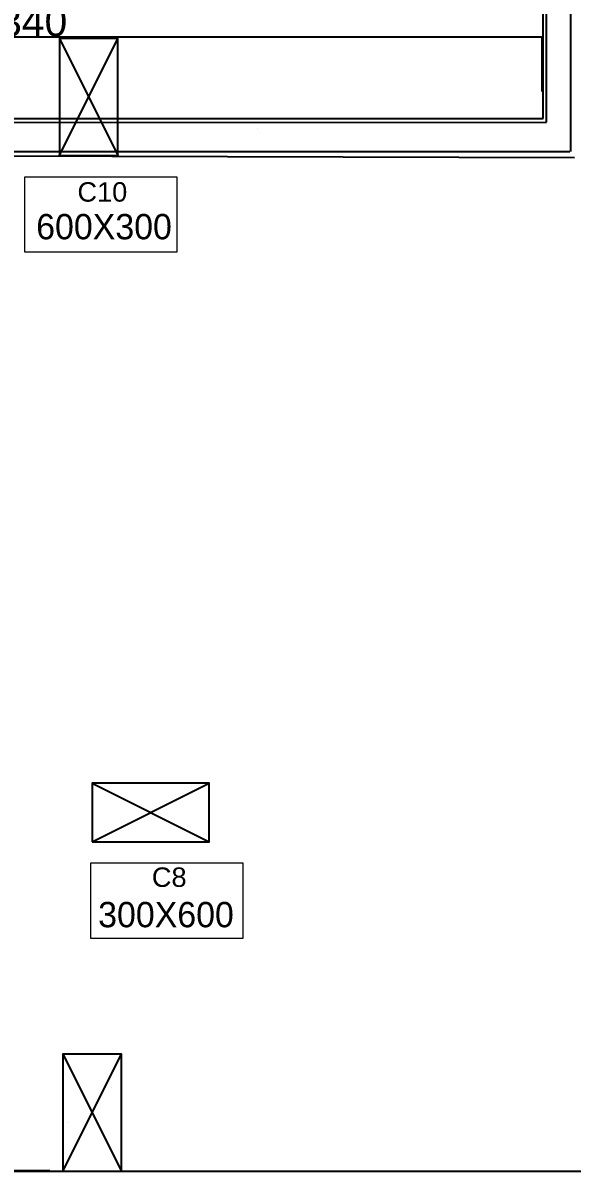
# Model space of a CAD drawing. Header units: millimetres. Extents: x -1932176 to 78768, y -1967 to 1266654.
# Drawn here: x -337630 to -334813, y 475123 to 481013 of the extents above; entities that cross this region are included whole.
import ezdxf

# ---------------------------------------------------------------- set-up
doc = ezdxf.new("R2010")
doc.units = ezdxf.units.MM
doc.linetypes.add('DASHED2', pattern=[9.525, 6.35, -3.175])
doc.layers.add('Layer2', color=7, linetype='Continuous', lineweight=5)
doc.layers.add('text', color=252, linetype='Continuous', lineweight=5)
doc.styles.get("Standard").update_dxf_attribs({"font": 'arial.ttf'})
doc.dimstyles.new('ISO-25', dxfattribs={"dimtxt": 150, "dimasz": 2.5, "dimexe": 1.25, "dimexo": 0.625, "dimtad": 1, "dimtxsty": 'Standard', "dimcen": 2.5, "dimadec": 0, "dimazin": 0, "dimtfac": 1, "dimtmove": 0, "dimatfit": 3, "dimfxl": 1, "dimarcsym": 0})

# ---------------------------------------------------------------- blocks, each defined once
blk = doc.blocks.new('*D125')
at = {"color": 0, "lineweight": -2, "ltscale": 30, "transparency": 16777216}
for p, q in [((-340304.8, 480660.6), (-340304.8, 480943.1)), ((-340302.3, 480941.8), (-334969, 480942)), ((-334966.5, 480660.7), (-334966.5, 480943.2))]:
    blk.add_line(p, q, dxfattribs=at)
at = {"color": 0, "ltscale": 30, "transparency": 16777216}
for points in [[(-340302.3, 480942.2), (-340302.3, 480941.4), (-340304.8, 480941.8)], [(-334969, 480942.4), (-334969, 480941.6), (-334966.5, 480942)]]:
    blk.add_solid(points, dxfattribs=at)
at = {"layer": 'Defpoints', "color": 0, "ltscale": 30, "transparency": 16777216}
for p in [(-334966.5, 480942), (-340304.8, 480660), (-334966.5, 480660.1)]:
    blk.add_point(p, dxfattribs=at)
at = {"color": 0, "ltscale": 30, "transparency": 16777216, "insert": (-337635.6, 481019.2), "char_height": 150, "attachment_point": 5, "rotation": 0.00184}
blk.add_mtext('5340', dxfattribs=at)

msp = doc.modelspace()

# ---------------------------------------------------------------- linework, layer by layer
at = {"transparency": 16777216}
for p, q in [((-334961.45908, 480523.33383), (-334961.50193, 481854.28823)), ((-334943.98834, 480503.33439), (-334944.03146, 481853.40433))]:
    msp.add_line(p, q, dxfattribs=at)
at = {"ltscale": 30}
for p, q in [((-334820.35834, 481828.03421), (-334820.33274, 480353.25366)), ((-340324.73984, 480503.16257), (-334943.98834, 480503.33439)), ((-340304.77044, 480523.16182), (-334961.45908, 480523.33383)), ((-336424.21701, 480469.94282), (-336424.21651, 480469.94282)), ((-340531.18769, 480353.15453), (-334823.76799, 480353.2536)), ((-338335.0694, 480333.15443), (-334801.09585, 480323.64779)), ((-340253.32948, 475122.64587), (-337403.20305, 475122.55512)), ((-337124.71099, 475122.64587), (-329563.34965, 475122.64587))]:
    msp.add_line(p, q, dxfattribs=at)
for p, q in [((-337442.58937, 480932.64627), (-337142.58937, 480332.64627)), ((-337442.58937, 480332.64627), (-337142.58937, 480932.64627)), ((-337274.80928, 476812.25183), (-336674.80928, 477112.25183)), ((-337274.80928, 477112.25183), (-336674.80928, 476812.25183)), ((-337424.71099, 475722.64587), (-337124.71099, 475122.64587)), ((-337424.71099, 475122.64587), (-337124.71099, 475722.64587))]:
    msp.add_line(p, q)
at = {"linetype": 'ByBlock', "transparency": 33554687}
for p, q in [((-337279.81385, 480502.64627), (-337279.80928, 480502.64627)), ((-337442.58937, 480332.64627), (-337142.58937, 480332.64627)), ((-337177.72672, 475552.13775), (-337177.66874, 475552.13775)), ((-337403.29656, 475372.64627), (-337403.30468, 475372.64627)), ((-337423.29656, 475352.64627), (-337423.29655, 475352.63814)), ((-337403.20309, 475122.64587), (-337403.20305, 475122.55512))]:
    msp.add_line(p, q, dxfattribs=at)
at = {"color": 252, "linetype": 'DASHED2', "ltscale": 30}
msp.add_line((-340253.32948, 475122.64587), (-337424.71099, 475125.66646), dxfattribs=at)
for points in [[(-337442.58937, 480332.64627), (-337142.58937, 480332.64627), (-337142.58937, 480932.64627), (-337442.58937, 480932.64627)], [(-337274.80928, 476812.25183), (-336674.80928, 476812.25183), (-336674.80928, 477112.25183), (-337274.80928, 477112.25183)], [(-337424.71099, 475122.64587), (-337124.71099, 475122.64587), (-337124.71099, 475722.64587), (-337424.71099, 475722.64587)]]:
    msp.add_lwpolyline(points, close=True)
at = {"layer": 'Layer2', "color": 252, "true_color": 0x939598, "transparency": 33554687}
for points in [[(-337620.90065, 480224.05035), (-336841.15624, 480224.05035), (-336841.15624, 479836.86977), (-337620.90065, 479836.86977)], [(-337281.72637, 476703.24468), (-336501.98196, 476703.24468), (-336501.98196, 476316.0641), (-337281.72637, 476316.0641)]]:
    msp.add_lwpolyline(points, close=True, dxfattribs=at)

# ---------------------------------------------------------------- texts
at = {"layer": 'Layer2', "color": 252, "linetype": 'ByBlock', "lineweight": 9, "true_color": 0x939598, "transparency": 16777216, "char_height": 130, "attachment_point": 1}
for s, insert in [('{\\fCentury Gothic|b0|i0|c0|p34;600X300}', (-337561.9266, 480033.09748)), ('{\\fCentury Gothic|b0|i0|c0|p34;300X600}', (-337243.95382, 476503.30809))]:
    msp.add_mtext_dynamic_manual_height_columns(s, width=741.9718666, gutter_width=57.3737, heights=[0], dxfattribs=dict(at, insert=insert))
at = {"layer": 'text', "color": 252, "true_color": 0x939598, "transparency": 16777216, "char_height": 99.743185, "attachment_point": 1}
for s, insert in [('C10', (-337350.24059, 480196.13482)), ('C8', (-336968.48719, 476680.2826))]:
    msp.add_mtext_dynamic_manual_height_columns(s, width=1.2192188, gutter_width=1, heights=[0], dxfattribs=dict(at, insert=insert))

# ---------------------------------------------------------------- dimensions: what is measured, and where the dimension line sits
at = {"color": 252, "ltscale": 30}
dim = msp.add_aligned_dim(p1=(-340304.77044, 480659.95021), p2=(-334966.49269, 480660.12206), distance=281.87229, text='5340', dimstyle='ISO-25', dxfattribs=at)
dim.commit()
dim.dimension.update_dxf_attribs({"geometry": '*D125', "text_midpoint": (-337635.64313, 481019.17053)})

doc.saveas('drawing.dxf')
